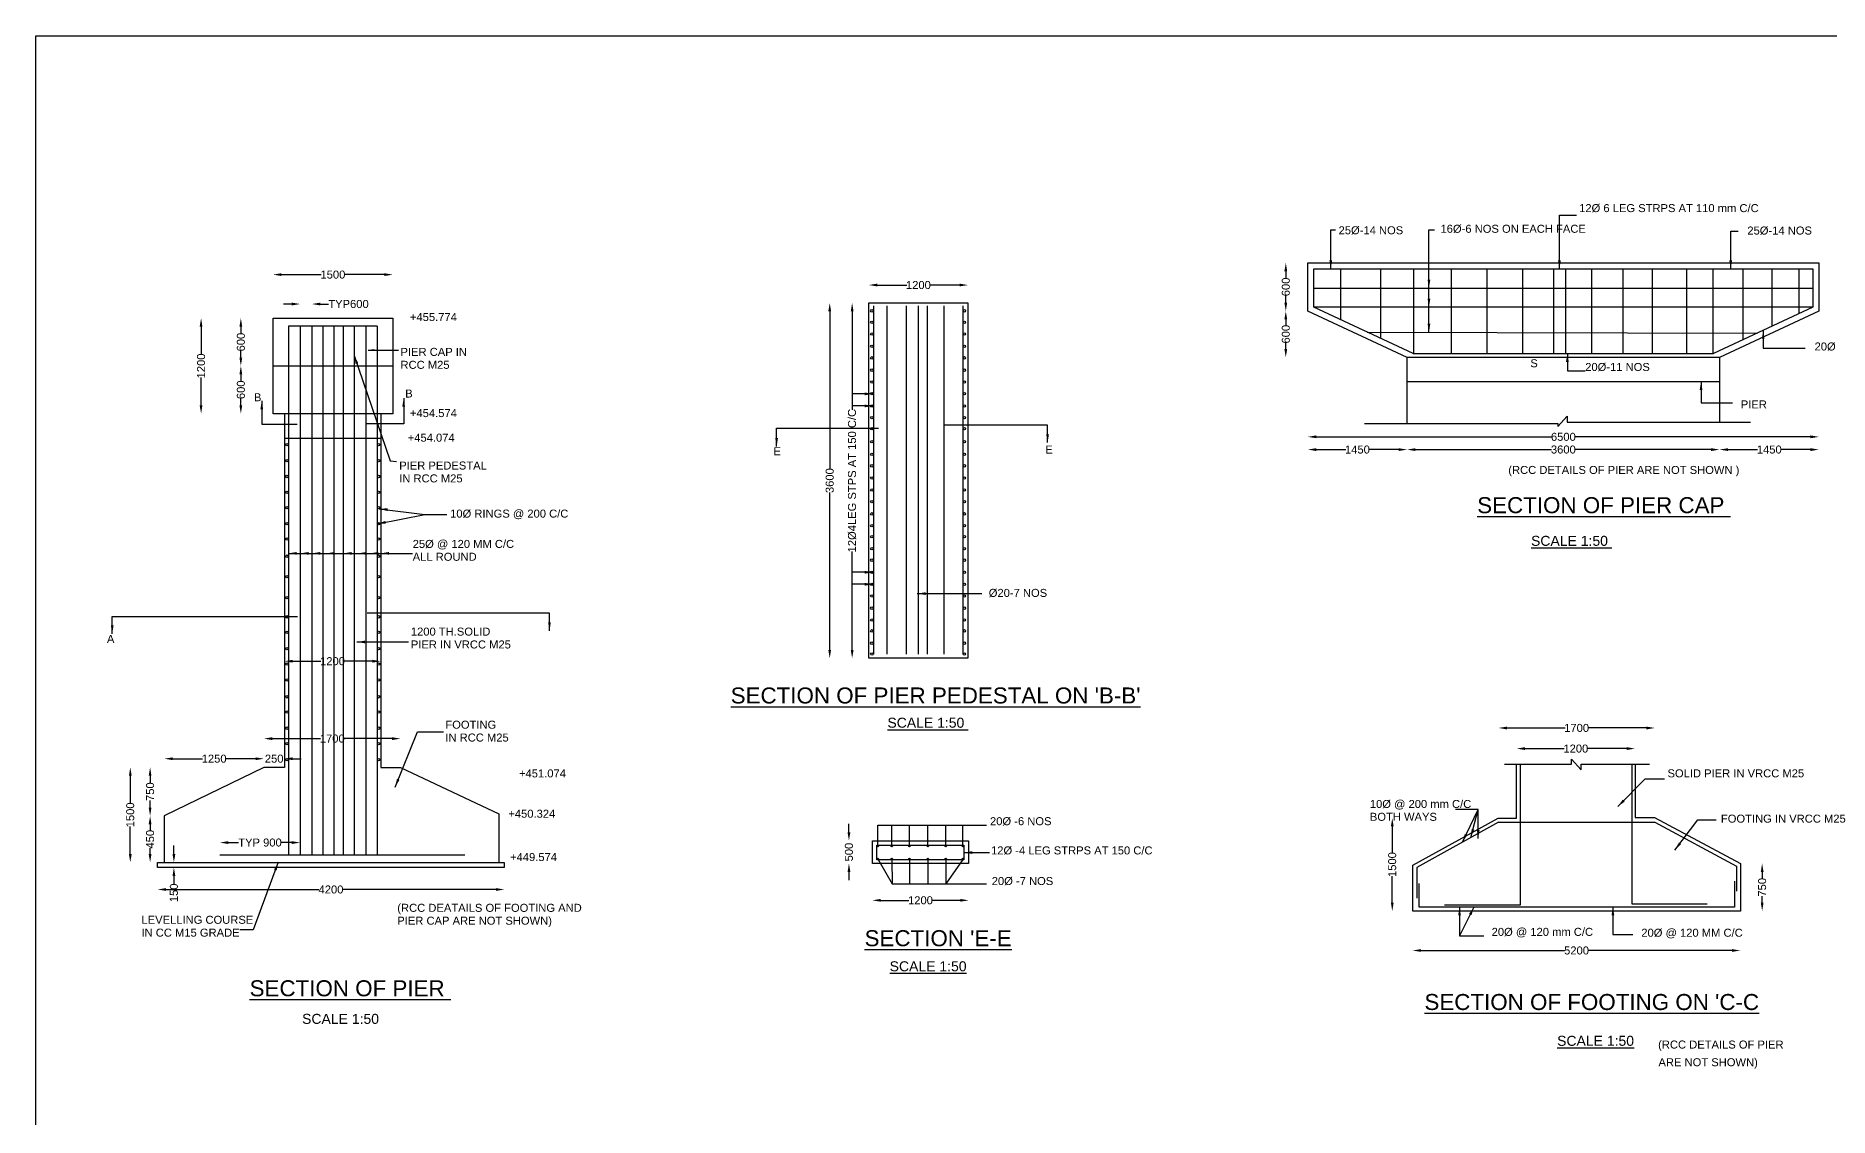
# Model space of a CAD drawing. Header units: millimetres. Extents: x -29137 to 12827, y 59507 to 86532.
# Drawn here: x -29137 to -6729, y 73020 to 86532 of the extents above; entities that cross this region are included whole.
import ezdxf

# ---------------------------------------------------------------- set-up
doc = ezdxf.new("R2010")
doc.units = ezdxf.units.MM
doc.header["$MEASUREMENT"] = 0
doc.layers.add('DRAWING', color=2, linetype='Continuous')
doc.layers.add('TEXT', color=7, linetype='Continuous')
doc.styles.get("Standard").update_dxf_attribs({"font": 'arial.ttf', "height": 100})
doc.dimstyles.get("Standard").update_dxf_attribs({"dimtxt": 100, "dimasz": 105, "dimexe": 0.18, "dimexo": 0.0625, "dimgap": 0.09, "dimtad": 0, "dimdec": 0, "dimzin": 0, "dimdsep": 46, "dimtxsty": 'Standard', "dimcen": 0.09, "dimse1": 1, "dimse2": 1, "dimadec": 0, "dimazin": 0, "dimtfac": 1, "dimtdec": 0, "dimtofl": 0, "dimtmove": 0, "dimatfit": 3, "dimfxl": 1, "dimtolj": 1, "dimtzin": 0, "dimarcsym": 0})

# ---------------------------------------------------------------- blocks, each defined once
blk = doc.blocks.new('*D54')
at = {"layer": 'Defpoints', "color": 0, "transparency": 16777216}
for p in [(-24677, 83548), (-26173, 83003), (-24677, 83003)]:
    blk.add_point(p, dxfattribs=at)
at = {"layer": 'TEXT', "color": 0, "lineweight": -2, "transparency": 16777216}
for p, q in [((-26068, 83548), (-25570, 83548)), ((-24782, 83548), (-25280, 83548))]:
    blk.add_line(p, q, dxfattribs=at)
at = {"layer": 'TEXT', "color": 0, "transparency": 16777216}
for points in [[(-26068, 83566), (-26068, 83531), (-26173, 83548)], [(-24782, 83566), (-24782, 83531), (-24677, 83548)]]:
    blk.add_solid(points, dxfattribs=at)
at = {"layer": 'TEXT', "color": 0, "transparency": 16777216, "insert": (-25425, 83548), "char_height": 100, "attachment_point": 5}
blk.add_mtext('\\A1;1500', dxfattribs=at)
blk = doc.blocks.new('*D55')
at = {"layer": 'Defpoints', "color": 0, "transparency": 16777216}
for p in [(-26173, 83003), (-26575, 82407), (-26173, 82407)]:
    blk.add_point(p, dxfattribs=at)
at = {"layer": 'TEXT', "color": 0, "lineweight": -2, "transparency": 16777216}
for p, q in [((-26575, 82898), (-26575, 82815)), ((-26575, 82512), (-26575, 82594))]:
    blk.add_line(p, q, dxfattribs=at)
at = {"layer": 'TEXT', "color": 0, "transparency": 16777216}
for points in [[(-26593, 82898), (-26558, 82898), (-26575, 83003)], [(-26593, 82512), (-26558, 82512), (-26575, 82407)]]:
    blk.add_solid(points, dxfattribs=at)
at = {"layer": 'TEXT', "color": 0, "transparency": 16777216, "insert": (-26575, 82705), "char_height": 100, "attachment_point": 5, "rotation": 90}
blk.add_mtext('\\A1;600', dxfattribs=at)
blk = doc.blocks.new('*D56')
at = {"layer": 'Defpoints', "color": 0, "transparency": 16777216}
for p in [(-26173, 82407), (-26575, 81811), (-26173, 81811)]:
    blk.add_point(p, dxfattribs=at)
at = {"layer": 'TEXT', "color": 0, "lineweight": -2, "transparency": 16777216}
for p, q in [((-26575, 82302), (-26575, 82219)), ((-26575, 81916), (-26575, 81998))]:
    blk.add_line(p, q, dxfattribs=at)
at = {"layer": 'TEXT', "color": 0, "transparency": 16777216}
for points in [[(-26593, 82302), (-26558, 82302), (-26575, 82407)], [(-26593, 81916), (-26558, 81916), (-26575, 81811)]]:
    blk.add_solid(points, dxfattribs=at)
at = {"layer": 'TEXT', "color": 0, "transparency": 16777216, "insert": (-26575, 82109), "char_height": 100, "attachment_point": 5, "rotation": 90}
blk.add_mtext('\\A1;600', dxfattribs=at)
blk = doc.blocks.new('*D57')
at = {"layer": 'Defpoints', "color": 0, "transparency": 16777216}
for p in [(-26173, 83003), (-27072, 81811), (-26173, 81811)]:
    blk.add_point(p, dxfattribs=at)
at = {"layer": 'TEXT', "color": 0, "lineweight": -2, "transparency": 16777216}
for p, q in [((-27072, 82898), (-27072, 82551)), ((-27072, 81916), (-27072, 82262))]:
    blk.add_line(p, q, dxfattribs=at)
at = {"layer": 'TEXT', "color": 0, "transparency": 16777216}
for points in [[(-27090, 82898), (-27055, 82898), (-27072, 83003)], [(-27090, 81916), (-27055, 81916), (-27072, 81811)]]:
    blk.add_solid(points, dxfattribs=at)
at = {"layer": 'TEXT', "color": 0, "transparency": 16777216, "insert": (-27072, 82407), "char_height": 100, "attachment_point": 5, "rotation": 90}
blk.add_mtext('\\A1;1200', dxfattribs=at)
blk = doc.blocks.new('*D58')
at = {"layer": 'Defpoints', "color": 0, "transparency": 16777216}
for p in [(-25688, 83181), (-25834, 82904), (-25688, 82904)]:
    blk.add_point(p, dxfattribs=at)
at = {"layer": 'TEXT', "color": 0, "lineweight": -2, "transparency": 16777216}
for p, q in [((-25939, 83181), (-26044, 83181)), ((-25583, 83181), (-25478, 83181))]:
    blk.add_line(p, q, dxfattribs=at)
at = {"layer": 'TEXT', "color": 0, "transparency": 16777216}
for points in [[(-25939, 83198), (-25939, 83163), (-25834, 83181)], [(-25583, 83198), (-25583, 83163), (-25688, 83181)]]:
    blk.add_solid(points, dxfattribs=at)
at = {"layer": 'TEXT', "color": 0, "transparency": 16777216, "insert": (-25230, 83181), "char_height": 100, "attachment_point": 5}
blk.add_mtext('\\A1;TYP600', dxfattribs=at)
blk = doc.blocks.new('*D59')
at = {"layer": 'Defpoints', "color": 0, "transparency": 16777216}
for p in [(-26287, 77499), (-26287, 77390), (-27532, 76784)]:
    blk.add_point(p, dxfattribs=at)
at = {"layer": 'TEXT', "color": 0, "lineweight": -2, "transparency": 16777216}
for p, q in [((-27427, 77499), (-27054, 77499)), ((-26392, 77499), (-26765, 77499))]:
    blk.add_line(p, q, dxfattribs=at)
at = {"layer": 'TEXT', "color": 0, "transparency": 16777216}
for points in [[(-27427, 77516), (-27427, 77481), (-27532, 77499)], [(-26392, 77516), (-26392, 77481), (-26287, 77499)]]:
    blk.add_solid(points, dxfattribs=at)
at = {"layer": 'TEXT', "color": 0, "transparency": 16777216, "insert": (-26909, 77499), "char_height": 100, "attachment_point": 5}
blk.add_mtext('\\A1;1250', dxfattribs=at)
blk = doc.blocks.new('*D60')
at = {"layer": 'Defpoints', "color": 0, "transparency": 16777216}
for p in [(-26287, 77390), (-26031, 77499), (-26031, 77390)]:
    blk.add_point(p, dxfattribs=at)
at = {"layer": 'TEXT', "color": 0, "lineweight": -2, "transparency": 16777216}
for p, q in [((-26392, 77499), (-26497, 77499)), ((-25926, 77499), (-25821, 77499))]:
    blk.add_line(p, q, dxfattribs=at)
at = {"layer": 'TEXT', "color": 0, "transparency": 16777216}
for points in [[(-26392, 77516), (-26392, 77481), (-26287, 77499)], [(-25926, 77516), (-25926, 77481), (-26031, 77499)]]:
    blk.add_solid(points, dxfattribs=at)
at = {"layer": 'TEXT', "color": 0, "transparency": 16777216, "insert": (-26159, 77499), "char_height": 100, "attachment_point": 5}
blk.add_mtext('\\A1;250', dxfattribs=at)
blk = doc.blocks.new('*D61')
at = {"layer": 'Defpoints', "color": 0, "transparency": 16777216}
for p in [(-24580, 77750), (-26287, 77390), (-24580, 77390)]:
    blk.add_point(p, dxfattribs=at)
at = {"layer": 'TEXT', "color": 0, "lineweight": -2, "transparency": 16777216}
for p, q in [((-26182, 77750), (-25578, 77750)), ((-24685, 77750), (-25289, 77750))]:
    blk.add_line(p, q, dxfattribs=at)
at = {"layer": 'TEXT', "color": 0, "transparency": 16777216}
for points in [[(-26182, 77767), (-26182, 77732), (-26287, 77750)], [(-24685, 77767), (-24685, 77732), (-24580, 77750)]]:
    blk.add_solid(points, dxfattribs=at)
at = {"layer": 'TEXT', "color": 0, "transparency": 16777216, "insert": (-25433, 77750), "char_height": 100, "attachment_point": 5}
blk.add_mtext('\\A1;1700', dxfattribs=at)
blk = doc.blocks.new('*D62')
at = {"layer": 'Defpoints', "color": 0, "transparency": 16777216}
for p in [(-27615, 76139), (-23283, 76139), (-27615, 75864)]:
    blk.add_point(p, dxfattribs=at)
at = {"layer": 'TEXT', "color": 0, "lineweight": -2, "transparency": 16777216}
for p, q in [((-27510, 75864), (-25600, 75864)), ((-23388, 75864), (-25298, 75864))]:
    blk.add_line(p, q, dxfattribs=at)
at = {"layer": 'TEXT', "color": 0, "transparency": 16777216}
for points in [[(-27510, 75882), (-27510, 75847), (-27615, 75864)], [(-23388, 75882), (-23388, 75847), (-23283, 75864)]]:
    blk.add_solid(points, dxfattribs=at)
at = {"layer": 'TEXT', "color": 0, "transparency": 16777216, "insert": (-25449, 75864), "char_height": 100, "attachment_point": 5}
blk.add_mtext('\\A1;4200', dxfattribs=at)
blk = doc.blocks.new('*D63')
at = {"layer": 'Defpoints', "color": 0, "transparency": 16777216}
for p in [(-27412, 76203), (-27412, 76139), (-27412, 76139)]:
    blk.add_point(p, dxfattribs=at)
at = {"layer": 'TEXT', "color": 0, "lineweight": -2, "transparency": 16777216}
for p, q in [((-27412, 76308), (-27412, 76413)), ((-27412, 76034), (-27412, 75929))]:
    blk.add_line(p, q, dxfattribs=at)
at = {"layer": 'TEXT', "color": 0, "transparency": 16777216}
for points in [[(-27429, 76308), (-27394, 76308), (-27412, 76203)], [(-27429, 76034), (-27394, 76034), (-27412, 76139)]]:
    blk.add_solid(points, dxfattribs=at)
at = {"layer": 'TEXT', "color": 0, "transparency": 16777216, "insert": (-27412, 75823), "char_height": 100, "attachment_point": 5, "rotation": 90}
blk.add_mtext('\\A1;150', dxfattribs=at)
blk = doc.blocks.new('*D64')
at = {"layer": 'Defpoints', "color": 0, "transparency": 16777216}
for p in [(-27709, 76784), (-27532, 76784), (-27532, 76203)]:
    blk.add_point(p, dxfattribs=at)
at = {"layer": 'TEXT', "color": 0, "lineweight": -2, "transparency": 16777216}
for p, q in [((-27709, 76679), (-27709, 76606)), ((-27709, 76308), (-27709, 76381))]:
    blk.add_line(p, q, dxfattribs=at)
at = {"layer": 'TEXT', "color": 0, "transparency": 16777216}
for points in [[(-27727, 76679), (-27692, 76679), (-27709, 76784)], [(-27727, 76308), (-27692, 76308), (-27709, 76203)]]:
    blk.add_solid(points, dxfattribs=at)
at = {"layer": 'TEXT', "color": 0, "transparency": 16777216, "insert": (-27709, 76493), "char_height": 100, "attachment_point": 5, "rotation": 90}
blk.add_mtext('\\A1;450', dxfattribs=at)
blk = doc.blocks.new('*D65')
at = {"layer": 'Defpoints', "color": 0, "transparency": 16777216}
for p in [(-27709, 77390), (-26287, 77390), (-27532, 76784)]:
    blk.add_point(p, dxfattribs=at)
at = {"layer": 'TEXT', "color": 0, "lineweight": -2, "transparency": 16777216}
for p, q in [((-27709, 77285), (-27709, 77197)), ((-27709, 76889), (-27709, 76977))]:
    blk.add_line(p, q, dxfattribs=at)
at = {"layer": 'TEXT', "color": 0, "transparency": 16777216}
for points in [[(-27727, 77285), (-27692, 77285), (-27709, 77390)], [(-27727, 76889), (-27692, 76889), (-27709, 76784)]]:
    blk.add_solid(points, dxfattribs=at)
at = {"layer": 'TEXT', "color": 0, "transparency": 16777216, "insert": (-27709, 77087), "char_height": 100, "attachment_point": 5, "rotation": 90}
blk.add_mtext('\\A1;750', dxfattribs=at)
blk = doc.blocks.new('*D66')
at = {"layer": 'Defpoints', "color": 0, "transparency": 16777216}
for p in [(-26031, 77390), (-27957, 76203), (-26031, 76203)]:
    blk.add_point(p, dxfattribs=at)
at = {"layer": 'TEXT', "color": 0, "lineweight": -2, "transparency": 16777216}
for p, q in [((-27957, 77285), (-27957, 76941)), ((-27957, 76308), (-27957, 76652))]:
    blk.add_line(p, q, dxfattribs=at)
at = {"layer": 'TEXT', "color": 0, "transparency": 16777216}
for points in [[(-27974, 77285), (-27939, 77285), (-27957, 77390)], [(-27974, 76308), (-27939, 76308), (-27957, 76203)]]:
    blk.add_solid(points, dxfattribs=at)
at = {"layer": 'TEXT', "color": 0, "transparency": 16777216, "insert": (-27957, 76797), "char_height": 100, "attachment_point": 5, "rotation": 90}
blk.add_mtext('\\A1;1500', dxfattribs=at)
blk = doc.blocks.new('*D67')
at = {"layer": 'Defpoints', "color": 0, "transparency": 16777216}
for p in [(-26031, 78717), (-24828, 78717), (-24828, 78717)]:
    blk.add_point(p, dxfattribs=at)
at = {"layer": 'TEXT', "color": 0, "lineweight": -2, "transparency": 16777216}
for p, q in [((-25926, 78717), (-25574, 78717)), ((-24933, 78717), (-25285, 78717))]:
    blk.add_line(p, q, dxfattribs=at)
at = {"layer": 'TEXT', "color": 0, "transparency": 16777216}
for points in [[(-25926, 78735), (-25926, 78700), (-26031, 78717)], [(-24933, 78735), (-24933, 78700), (-24828, 78717)]]:
    blk.add_solid(points, dxfattribs=at)
at = {"layer": 'TEXT', "color": 0, "transparency": 16777216, "insert": (-25430, 78717), "char_height": 100, "attachment_point": 5}
blk.add_mtext('\\A1;1200', dxfattribs=at)
blk = doc.blocks.new('*D68')
at = {"layer": 'Defpoints', "color": 0, "transparency": 16777216}
for p in [(-25834, 76451), (-26838, 76297), (-25834, 76297)]:
    blk.add_point(p, dxfattribs=at)
at = {"layer": 'TEXT', "color": 0, "lineweight": -2, "transparency": 16777216}
for p, q in [((-26733, 76451), (-26603, 76451)), ((-25939, 76451), (-26069, 76451))]:
    blk.add_line(p, q, dxfattribs=at)
at = {"layer": 'TEXT', "color": 0, "transparency": 16777216}
for points in [[(-26733, 76468), (-26733, 76433), (-26838, 76451)], [(-25939, 76468), (-25939, 76433), (-25834, 76451)]]:
    blk.add_solid(points, dxfattribs=at)
at = {"layer": 'TEXT', "color": 0, "transparency": 16777216, "insert": (-26336, 76451), "char_height": 100, "attachment_point": 5}
blk.add_mtext('\\A1;TYP 900', dxfattribs=at)
blk = doc.blocks.new('*D69')
at = {"layer": 'Defpoints', "color": 0, "transparency": 16777216}
for p in [(-17490, 83418), (-18729, 83194), (-17490, 83194)]:
    blk.add_point(p, dxfattribs=at)
at = {"layer": 'TEXT', "color": 0, "lineweight": -2, "transparency": 16777216}
for p, q in [((-18624, 83418), (-18254, 83418)), ((-17595, 83418), (-17965, 83418))]:
    blk.add_line(p, q, dxfattribs=at)
at = {"layer": 'TEXT', "color": 0, "transparency": 16777216}
for points in [[(-18624, 83436), (-18624, 83401), (-18729, 83418)], [(-17595, 83436), (-17595, 83401), (-17490, 83418)]]:
    blk.add_solid(points, dxfattribs=at)
at = {"layer": 'TEXT', "color": 0, "transparency": 16777216, "insert": (-18109, 83418), "char_height": 100, "attachment_point": 5}
blk.add_mtext('\\A1;1200', dxfattribs=at)
blk = doc.blocks.new('*D70')
at = {"layer": 'Defpoints', "color": 0, "transparency": 16777216}
for p in [(-19217, 83194), (-18729, 83194), (-18729, 78754)]:
    blk.add_point(p, dxfattribs=at)
at = {"layer": 'TEXT', "color": 0, "lineweight": -2, "transparency": 16777216}
for p, q in [((-19217, 83089), (-19217, 81123)), ((-19217, 78859), (-19217, 80825))]:
    blk.add_line(p, q, dxfattribs=at)
at = {"layer": 'TEXT', "color": 0, "transparency": 16777216}
for points in [[(-19235, 83089), (-19200, 83089), (-19217, 83194)], [(-19235, 78859), (-19200, 78859), (-19217, 78754)]]:
    blk.add_solid(points, dxfattribs=at)
at = {"layer": 'TEXT', "color": 0, "transparency": 16777216, "insert": (-19217, 80974), "char_height": 100, "attachment_point": 5, "rotation": 90}
blk.add_mtext('\\A1;3600', dxfattribs=at)
blk = doc.blocks.new('*D71')
at = {"layer": 'Defpoints', "color": 0, "transparency": 16777216}
for p in [(-13243, 83696), (-13518, 83093), (-13243, 83093)]:
    blk.add_point(p, dxfattribs=at)
at = {"layer": 'TEXT', "color": 0, "lineweight": -2, "transparency": 16777216}
for p, q in [((-13518, 83591), (-13518, 83505)), ((-13518, 83198), (-13518, 83284))]:
    blk.add_line(p, q, dxfattribs=at)
at = {"layer": 'TEXT', "color": 0, "transparency": 16777216}
for points in [[(-13536, 83591), (-13501, 83591), (-13518, 83696)], [(-13536, 83198), (-13501, 83198), (-13518, 83093)]]:
    blk.add_solid(points, dxfattribs=at)
at = {"layer": 'TEXT', "color": 0, "transparency": 16777216, "insert": (-13518, 83395), "char_height": 100, "attachment_point": 5, "rotation": 90}
blk.add_mtext('\\A1;600', dxfattribs=at)
blk = doc.blocks.new('*D72')
at = {"layer": 'Defpoints', "color": 0, "transparency": 16777216}
for p in [(-13243, 83093), (-13518, 82515), (-12003, 82515)]:
    blk.add_point(p, dxfattribs=at)
at = {"layer": 'TEXT', "color": 0, "lineweight": -2, "transparency": 16777216}
for p, q in [((-13518, 82988), (-13518, 82915)), ((-13518, 82620), (-13518, 82693))]:
    blk.add_line(p, q, dxfattribs=at)
at = {"layer": 'TEXT', "color": 0, "transparency": 16777216}
for points in [[(-13536, 82988), (-13501, 82988), (-13518, 83093)], [(-13536, 82620), (-13501, 82620), (-13518, 82515)]]:
    blk.add_solid(points, dxfattribs=at)
at = {"layer": 'TEXT', "color": 0, "transparency": 16777216, "insert": (-13518, 82804), "char_height": 100, "attachment_point": 5, "rotation": 90}
blk.add_mtext('\\A1;600', dxfattribs=at)
blk = doc.blocks.new('*D73')
at = {"layer": 'Defpoints', "color": 0, "transparency": 16777216}
for p in [(-13243, 83093), (-6857, 83093), (-6857, 81521)]:
    blk.add_point(p, dxfattribs=at)
at = {"layer": 'TEXT', "color": 0, "lineweight": -2, "transparency": 16777216}
for p, q in [((-13138, 81521), (-10200, 81521)), ((-6962, 81521), (-9901, 81521))]:
    blk.add_line(p, q, dxfattribs=at)
at = {"layer": 'TEXT', "color": 0, "transparency": 16777216}
for points in [[(-13138, 81539), (-13138, 81504), (-13243, 81521)], [(-6962, 81539), (-6962, 81504), (-6857, 81521)]]:
    blk.add_solid(points, dxfattribs=at)
at = {"layer": 'TEXT', "color": 0, "transparency": 16777216, "insert": (-10050, 81521), "char_height": 100, "attachment_point": 5}
blk.add_mtext('\\A1;6500', dxfattribs=at)
blk = doc.blocks.new('*D74')
at = {"layer": 'Defpoints', "color": 0, "transparency": 16777216}
for p in [(-13243, 83093), (-12003, 82515), (-12003, 81362)]:
    blk.add_point(p, dxfattribs=at)
at = {"layer": 'TEXT', "color": 0, "lineweight": -2, "transparency": 16777216}
for p, q in [((-13138, 81362), (-12768, 81362)), ((-12108, 81362), (-12479, 81362))]:
    blk.add_line(p, q, dxfattribs=at)
at = {"layer": 'TEXT', "color": 0, "transparency": 16777216}
for points in [[(-13138, 81379), (-13138, 81344), (-13243, 81362)], [(-12108, 81379), (-12108, 81344), (-12003, 81362)]]:
    blk.add_solid(points, dxfattribs=at)
at = {"layer": 'TEXT', "color": 0, "transparency": 16777216, "insert": (-12623, 81362), "char_height": 100, "attachment_point": 5}
blk.add_mtext('\\A1;1450', dxfattribs=at)
blk = doc.blocks.new('*D75')
at = {"layer": 'Defpoints', "color": 0, "transparency": 16777216}
for p in [(-12003, 82515), (-8098, 82515), (-8098, 81362)]:
    blk.add_point(p, dxfattribs=at)
at = {"layer": 'TEXT', "color": 0, "lineweight": -2, "transparency": 16777216}
for p, q in [((-11898, 81362), (-10199, 81362)), ((-8203, 81362), (-9901, 81362))]:
    blk.add_line(p, q, dxfattribs=at)
at = {"layer": 'TEXT', "color": 0, "transparency": 16777216}
for points in [[(-11898, 81379), (-11898, 81344), (-12003, 81362)], [(-8203, 81379), (-8203, 81344), (-8098, 81362)]]:
    blk.add_solid(points, dxfattribs=at)
at = {"layer": 'TEXT', "color": 0, "transparency": 16777216, "insert": (-10050, 81362), "char_height": 100, "attachment_point": 5}
blk.add_mtext('\\A1;3600', dxfattribs=at)
blk = doc.blocks.new('*D76')
at = {"layer": 'Defpoints', "color": 0, "transparency": 16777216}
for p in [(-6857, 83093), (-8098, 82515), (-6857, 81362)]:
    blk.add_point(p, dxfattribs=at)
at = {"layer": 'TEXT', "color": 0, "lineweight": -2, "transparency": 16777216}
for p, q in [((-7993, 81362), (-7622, 81362)), ((-6962, 81362), (-7333, 81362))]:
    blk.add_line(p, q, dxfattribs=at)
at = {"layer": 'TEXT', "color": 0, "transparency": 16777216}
for points in [[(-7993, 81379), (-7993, 81344), (-8098, 81362)], [(-6962, 81379), (-6962, 81344), (-6857, 81362)]]:
    blk.add_solid(points, dxfattribs=at)
at = {"layer": 'TEXT', "color": 0, "transparency": 16777216, "insert": (-7477, 81362), "char_height": 100, "attachment_point": 5}
blk.add_mtext('\\A1;1450', dxfattribs=at)
blk = doc.blocks.new('*D84')
at = {"layer": 'Defpoints', "color": 0, "transparency": 16777216}
for p in [(-9153, 77625), (-10634, 77430), (-9153, 77432)]:
    blk.add_point(p, dxfattribs=at)
at = {"layer": 'TEXT', "color": 0, "lineweight": -2, "transparency": 16777216}
for p, q in [((-10529, 77625), (-10038, 77625)), ((-9258, 77625), (-9749, 77625))]:
    blk.add_line(p, q, dxfattribs=at)
at = {"layer": 'TEXT', "color": 0, "transparency": 16777216}
for points in [[(-10529, 77643), (-10529, 77608), (-10634, 77625)], [(-9258, 77643), (-9258, 77608), (-9153, 77625)]]:
    blk.add_solid(points, dxfattribs=at)
at = {"layer": 'TEXT', "color": 0, "transparency": 16777216, "insert": (-9894, 77625), "char_height": 100, "attachment_point": 5}
blk.add_mtext('\\A1;1200', dxfattribs=at)
blk = doc.blocks.new('*D85')
at = {"layer": 'Defpoints', "color": 0, "transparency": 16777216}
for p in [(-8907, 77883), (-10860, 76707), (-8907, 76707)]:
    blk.add_point(p, dxfattribs=at)
at = {"layer": 'TEXT', "color": 0, "lineweight": -2, "transparency": 16777216}
for p, q in [((-10755, 77883), (-10028, 77883)), ((-9012, 77883), (-9739, 77883))]:
    blk.add_line(p, q, dxfattribs=at)
at = {"layer": 'TEXT', "color": 0, "transparency": 16777216}
for points in [[(-10755, 77900), (-10755, 77865), (-10860, 77883)], [(-9012, 77900), (-9012, 77865), (-8907, 77883)]]:
    blk.add_solid(points, dxfattribs=at)
at = {"layer": 'TEXT', "color": 0, "transparency": 16777216, "insert": (-9884, 77883), "char_height": 100, "attachment_point": 5}
blk.add_mtext('\\A1;1700', dxfattribs=at)
blk = doc.blocks.new('*D86')
at = {"layer": 'Defpoints', "color": 0, "transparency": 16777216}
for p in [(-10634, 76757), (-12188, 75595), (-10634, 75595)]:
    blk.add_point(p, dxfattribs=at)
at = {"layer": 'TEXT', "color": 0, "lineweight": -2, "transparency": 16777216}
for p, q in [((-12188, 76652), (-12188, 76321)), ((-12188, 75700), (-12188, 76031))]:
    blk.add_line(p, q, dxfattribs=at)
at = {"layer": 'TEXT', "color": 0, "transparency": 16777216}
for points in [[(-12205, 76652), (-12170, 76652), (-12188, 76757)], [(-12205, 75700), (-12170, 75700), (-12188, 75595)]]:
    blk.add_solid(points, dxfattribs=at)
at = {"layer": 'TEXT', "color": 0, "transparency": 16777216, "insert": (-12188, 76176), "char_height": 100, "attachment_point": 5, "rotation": 90}
blk.add_mtext('\\A1;1500', dxfattribs=at)
blk = doc.blocks.new('*D87')
at = {"layer": 'Defpoints', "color": 0, "transparency": 16777216}
for p in [(-7838, 76189), (-7838, 75595), (-7566, 75595)]:
    blk.add_point(p, dxfattribs=at)
at = {"layer": 'TEXT', "color": 0, "lineweight": -2, "transparency": 16777216}
for p, q in [((-7566, 76084), (-7566, 76002)), ((-7566, 75700), (-7566, 75782))]:
    blk.add_line(p, q, dxfattribs=at)
at = {"layer": 'TEXT', "color": 0, "transparency": 16777216}
for points in [[(-7583, 76084), (-7548, 76084), (-7566, 76189)], [(-7583, 75700), (-7548, 75700), (-7566, 75595)]]:
    blk.add_solid(points, dxfattribs=at)
at = {"layer": 'TEXT', "color": 0, "transparency": 16777216, "insert": (-7566, 75892), "char_height": 100, "attachment_point": 5, "rotation": 90}
blk.add_mtext('\\A1;750', dxfattribs=at)
blk = doc.blocks.new('*D88')
at = {"layer": 'Defpoints', "color": 0, "transparency": 16777216}
for p in [(-11932, 75595), (-7838, 75595), (-7838, 75102)]:
    blk.add_point(p, dxfattribs=at)
at = {"layer": 'TEXT', "color": 0, "lineweight": -2, "transparency": 16777216}
for p, q in [((-11827, 75102), (-10034, 75102)), ((-7943, 75102), (-9736, 75102))]:
    blk.add_line(p, q, dxfattribs=at)
at = {"layer": 'TEXT', "color": 0, "transparency": 16777216}
for points in [[(-11827, 75120), (-11827, 75085), (-11932, 75102)], [(-7943, 75120), (-7943, 75085), (-7838, 75102)]]:
    blk.add_solid(points, dxfattribs=at)
at = {"layer": 'TEXT', "color": 0, "transparency": 16777216, "insert": (-9885, 75102), "char_height": 100, "attachment_point": 5}
blk.add_mtext('\\A1;5200', dxfattribs=at)
blk = doc.blocks.new('*D89')
at = {"layer": 'Defpoints', "color": 0, "transparency": 16777216}
for p in [(-18684, 76474), (-18977, 76190), (-18666, 76190)]:
    blk.add_point(p, dxfattribs=at)
at = {"layer": 'TEXT', "color": 0, "lineweight": -2, "transparency": 16777216}
for p, q in [((-18977, 76579), (-18977, 76684)), ((-18977, 76085), (-18977, 75980))]:
    blk.add_line(p, q, dxfattribs=at)
at = {"layer": 'TEXT', "color": 0, "transparency": 16777216}
for points in [[(-18994, 76579), (-18959, 76579), (-18977, 76474)], [(-18994, 76085), (-18959, 76085), (-18977, 76190)]]:
    blk.add_solid(points, dxfattribs=at)
at = {"layer": 'TEXT', "color": 0, "transparency": 16777216, "insert": (-18977, 76332), "char_height": 100, "attachment_point": 5, "rotation": 90}
blk.add_mtext('\\A1;500', dxfattribs=at)
blk = doc.blocks.new('*D90')
at = {"layer": 'Defpoints', "color": 0, "transparency": 16777216}
for p in [(-18684, 76190), (-17482, 76190), (-17482, 75729)]:
    blk.add_point(p, dxfattribs=at)
at = {"layer": 'TEXT', "color": 0, "lineweight": -2, "transparency": 16777216}
for p, q in [((-18579, 75729), (-18228, 75729)), ((-17587, 75729), (-17938, 75729))]:
    blk.add_line(p, q, dxfattribs=at)
at = {"layer": 'TEXT', "color": 0, "transparency": 16777216}
for points in [[(-18579, 75747), (-18579, 75712), (-18684, 75729)], [(-17587, 75747), (-17587, 75712), (-17482, 75729)]]:
    blk.add_solid(points, dxfattribs=at)
at = {"layer": 'TEXT', "color": 0, "transparency": 16777216, "insert": (-18083, 75729), "char_height": 100, "attachment_point": 5}
blk.add_mtext('\\A1;1200', dxfattribs=at)
blk = doc.blocks.new('*D119')
at = {"layer": 'Defpoints', "color": 0, "transparency": 16777216}
for p in [(-18729, 83194), (-18937, 78754), (-18729, 78754)]:
    blk.add_point(p, dxfattribs=at)
at = {"layer": 'TEXT', "color": 0, "lineweight": -2, "transparency": 16777216}
for p, q in [((-18937, 83089), (-18937, 81860)), ((-18937, 78859), (-18937, 80087))]:
    blk.add_line(p, q, dxfattribs=at)
at = {"layer": 'TEXT', "color": 0, "transparency": 16777216}
for points in [[(-18954, 83089), (-18919, 83089), (-18937, 83194)], [(-18954, 78859), (-18919, 78859), (-18937, 78754)]]:
    blk.add_solid(points, dxfattribs=at)
at = {"layer": 'TEXT', "color": 0, "transparency": 16777216, "insert": (-18937, 80974), "char_height": 100, "attachment_point": 5, "rotation": 90}
blk.add_mtext('\\A1;12Ø4LEG STPS AT 150 C/C', dxfattribs=at)

msp = doc.modelspace()

# ---------------------------------------------------------------- linework, layer by layer
at = {"layer": 'DRAWING', "color": 0}
for points in [[(-29136.7, 86532.1), (12826.5, 86532.1), (12826.5, 59507.4), (-29136.7, 59507.4)], [(-18728.5, 83193.8), (-17489.7, 83193.8), (-17489.7, 78753.7), (-18728.5, 78753.7)], [(-26173.1, 83002.8), (-24676.8, 83002.8), (-24676.8, 81810.6), (-26173.1, 81810.6)], [(-18684.4, 76473.9), (-17481.6, 76473.9), (-17481.6, 76189.6), (-18684.4, 76189.6)], [(-18629.8, 76418.3), (-17540.9, 76418.3), (-17540.9, 76234.1), (-18629.8, 76234.1)], [(-27615.1, 76202.6), (-23283, 76202.6), (-23283, 76138.9), (-27615.1, 76138.9)]]:
    msp.add_lwpolyline(points, close=True, dxfattribs=at)
for points in [[(-12002.8, 81689.8), (-12002.8, 82514.7), (-13243.5, 83093.2), (-13243.5, 83696.1), (-9991.6, 83696.1), (-6856.9, 83696.1), (-6856.9, 83093.2), (-8097.6, 82514.7), (-8097.6, 81703.4)], [(-11927.3, 82562.8), (-13168, 83141.2), (-13168, 83620.7), (-9991.6, 83620.7), (-6932.3, 83620.7), (-6932.3, 83141.2), (-8173, 82562.8)], [(-12833.2, 83620.7), (-12833.2, 82985.1)], [(-12333.5, 83620.7), (-12333.5, 82752.1)], [(-11921.6, 83620.7), (-11921.6, 82562.8)], [(-11452.1, 83620.7), (-11452.1, 82562.8)], [(-11007.6, 83620.7), (-11007.6, 82562.8)], [(-10560.6, 83620.7), (-10560.6, 82562.8)], [(-10172.8, 83620.7), (-10172.8, 82562.8)], [(-10024.7, 83620.7), (-10024.7, 82562.8)], [(-9698.2, 83620.7), (-9698.2, 82562.8)], [(-9308.4, 83620.7), (-9308.4, 82562.8)], [(-8939.3, 83620.7), (-8939.3, 82562.8)], [(-8512.4, 83620.7), (-8512.4, 82562.8)], [(-8183.4, 83620.7), (-8183.4, 82562.8)], [(-7805.8, 83620.7), (-7805.8, 82734)], [(-7444.2, 83620.7), (-7444.2, 82902.6)], [(-7107.7, 83620.7), (-7107.7, 83059.5)], [(-13168, 83381), (-6932.3, 83381)], [(-18671.6, 83157.3), (-18671.6, 78804.5)], [(-18502.9, 83157.3), (-18502.9, 78804.5)], [(-18263.1, 83157.3), (-18263.1, 78804.5)], [(-18110.6, 83157.3), (-18110.6, 78804.5)], [(-17998.8, 83157.3), (-17998.8, 78804.5)], [(-17789.5, 83157.3), (-17789.5, 78804.5)], [(-17553.7, 83157.3), (-17553.7, 78804.5)], [(-6932.3, 83141.2), (-13168, 83141.2)], [(-25981.4, 82903.8), (-25981.4, 76297.4)], [(-24873.8, 82903.8), (-25981.4, 82903.8)], [(-25833.9, 82903.8), (-25833.9, 76297.4)], [(-25687.6, 82903.8), (-25687.6, 76297.4)], [(-25550.3, 82903.8), (-25550.3, 76297.4)], [(-25411.8, 82903.8), (-25411.8, 76297.4)], [(-25296.5, 82903.8), (-25296.5, 76297.4)], [(-25158.7, 82903.8), (-25158.7, 76297.4)], [(-25014.9, 82903.8), (-25014.9, 76297.4)], [(-24873.8, 82903.8), (-24873.8, 76297.4)], [(-12501.2, 82830.3), (-7625.2, 82818.2)], [(-8097.6, 82514.7), (-12002.8, 82514.7)], [(-11927.3, 82562.8), (-8173, 82562.8)], [(-26173.1, 82406.7), (-24676.8, 82406.7)], [(-12002.8, 82211.8), (-8097.6, 82211.8)], [(-26031.4, 81810.6), (-26031.4, 77390.4), (-26287, 77390.4), (-27531.9, 76784.3), (-27531.9, 76202.6)], [(-24827.6, 81810.6), (-24827.6, 77390.3), (-24579.6, 77390.3), (-23350.8, 76809.7), (-23350.8, 76202.6)], [(-12533.7, 81689.8), (-10120.6, 81689.8), (-10120.6, 81652), (-10004.1, 81778.4), (-10004.1, 81703.4), (-7712.6, 81703.4)], [(-26031.4, 81505.5), (-24827.6, 81505.5)], [(-9153.4, 77432), (-9153.4, 76764.3), (-8909.4, 76764.3), (-7837.7, 76189.4), (-7837.7, 75594.6), (-11931.9, 75594.6)], [(-11931.9, 75594.6), (-11931.9, 76166.8), (-10865.1, 76757.4), (-10633.9, 76757.4), (-10633.9, 77430.2)], [(-11533.2, 75671.3), (-10584.2, 75671.3), (-10584.2, 77430.2)], [(-10787.2, 77430.2), (-9948.7, 77430.2), (-9948.7, 77493.6), (-9826.3, 77358.7), (-9826.3, 77432), (-8974.3, 77432)], [(-9196.1, 77432), (-9196.1, 75686.4), (-8253.2, 75686.4)], [(-18615.9, 76416.3), (-18615.9, 76668.6), (-17259.7, 76668.6)], [(-18441.9, 76416.3), (-18441.9, 76668.6)], [(-18221.1, 76416.3), (-18221.1, 76668.6)], [(-17991, 76416.3), (-17991, 76668.6)], [(-17767.8, 76416.3), (-17767.8, 76668.6)], [(-17552.2, 76416.3), (-17552.2, 76668.6)], [(-10859.8, 76707.2), (-11882.3, 76140), (-11882.3, 75756.3)], [(-10859.8, 76707.2), (-8907.5, 76707.2), (-7886.6, 76154.4), (-7886.6, 75844.5)], [(-26838.1, 76297.4), (-23776.6, 76297.4)], [(-18612, 76238.2), (-18435.1, 75933.3), (-17259.6, 75933.3)], [(-18441.9, 76237.3), (-18435.1, 75933.3)], [(-18221.1, 76237.3), (-18221.1, 75933.3)], [(-17991, 76237.3), (-17991, 75933.3)], [(-17767.8, 76237.3), (-17767.8, 75933.3)], [(-17555.8, 76238.1), (-17764.1, 75933.3)], [(-7911, 75968.7), (-7911, 75644.9), (-11853.7, 75644.9), (-11853.7, 75938.5)]]:
    msp.add_lwpolyline(points, dxfattribs=at)
for centre, radius in [((-18690.2, 83095.8), 15.3), ((-18690.2, 82950.8), 15.3), ((-17533.8, 83095.8), 15.3), ((-17533.8, 82950.8), 15.3), ((-18690.2, 82807.2), 15.3), ((-17533.8, 82807.2), 15.3), ((-18690.2, 82651.5), 15.3), ((-18690.2, 82507.9), 15.3), ((-17533.8, 82651.5), 15.3), ((-17533.8, 82507.9), 15.3), ((-18690.2, 82354.4), 15.3), ((-17533.8, 82354.4), 15.3), ((-18690.2, 82206.5), 15.3), ((-18690.2, 82059.5), 15.3), ((-17533.8, 82206.5), 15.3), ((-17533.8, 82059.5), 15.3), ((-18690.2, 81907.4), 15.3), ((-17533.8, 81907.4), 15.3), ((-18690.2, 81760.3), 15.3), ((-18690.2, 81623.9), 15.3), ((-17533.8, 81760.3), 15.3), ((-17533.8, 81623.9), 15.3), ((-25999.7, 81423.3), 15.5), ((-24854.3, 81423.3), 15.5), ((-18690.2, 81461.5), 15.3), ((-17533.8, 81461.5), 15.3), ((-25999.7, 81222.6), 15.5), ((-24854.3, 81222.6), 15.5), ((-18690.2, 81302.7), 15.3), ((-18690.2, 81159.1), 15.3), ((-17533.8, 81302.7), 15.3), ((-17533.8, 81159.1), 15.3), ((-25999.7, 81025.6), 15.5), ((-24854.3, 81025.6), 15.5), ((-18690.2, 81005.5), 15.3), ((-17533.8, 81005.5), 15.3), ((-25999.7, 80827.5), 15.5), ((-24854.3, 80827.5), 15.5), ((-18690.2, 80857.7), 15.3), ((-18690.2, 80710.6), 15.3), ((-17533.8, 80857.7), 15.3), ((-17533.8, 80710.6), 15.3), ((-25999.7, 80635.9), 15.5), ((-25999.7, 80435.2), 15.5), ((-24854.3, 80635.9), 15.5), ((-24854.3, 80435.2), 15.5), ((-18690.2, 80558.5), 15.3), ((-17533.8, 80558.5), 15.3), ((-25999.7, 80244.5), 15.5), ((-24854.3, 80244.5), 15.5), ((-18690.2, 80411.5), 15.3), ((-18690.2, 80275), 15.3), ((-17533.8, 80411.5), 15.3), ((-17533.8, 80275), 15.3), ((-25999.7, 80029.2), 15.5), ((-24854.3, 80029.2), 15.5), ((-18690.2, 80123.9), 15.3), ((-17533.8, 80123.9), 15.3), ((-25999.7, 79772.8), 15.5), ((-24854.3, 79772.8), 15.5), ((-18690.2, 79980.3), 15.3), ((-18690.2, 79826.8), 15.3), ((-17533.8, 79980.3), 15.3), ((-17533.8, 79826.8), 15.3), ((-18690.2, 79679), 15.3), ((-17533.8, 79679), 15.3), ((-25999.7, 79511.9), 15.5), ((-24854.3, 79511.9), 15.5), ((-18690.2, 79531.9), 15.3), ((-18690.2, 79379.8), 15.3), ((-17533.8, 79531.9), 15.3), ((-17533.8, 79379.8), 15.3), ((-25999.7, 79271.9), 15.5), ((-24854.3, 79271.9), 15.5), ((-18690.2, 79232.8), 15.3), ((-18690.2, 79096.3), 15.3), ((-17533.8, 79232.8), 15.3), ((-17533.8, 79096.3), 15.3), ((-25999.7, 79078.5), 15.5), ((-25999.7, 78874.2), 15.5), ((-24854.3, 79078.5), 15.5), ((-24854.3, 78874.2), 15.5), ((-18690.2, 78943.2), 15.3), ((-17533.8, 78943.2), 15.3), ((-25999.7, 78681.8), 15.5), ((-24854.3, 78681.8), 15.5), ((-18690.2, 78806.7), 15.3), ((-17533.8, 78806.7), 15.3), ((-25999.7, 78482.9), 15.5), ((-24854.3, 78482.9), 15.5), ((-25999.7, 78273), 15.5), ((-24854.3, 78273), 15.5), ((-25999.7, 78082.4), 15.5), ((-24854.3, 78082.4), 15.5), ((-25999.7, 77881.1), 15.5), ((-24854.3, 77881.1), 15.5), ((-25999.7, 77687.7), 15.5), ((-24854.3, 77687.7), 15.5), ((-25999.7, 77487), 15.5), ((-24854.3, 77487), 15.5), ((-18615.9, 76407.8), 8.49), ((-18441.9, 76407.8), 8.49), ((-18221.1, 76407.8), 8.49), ((-17991, 76407.8), 8.49), ((-17767.8, 76407.8), 8.49), ((-17552.2, 76407.8), 8.49), ((-18615.9, 76245.8), 8.49), ((-18441.9, 76245.8), 8.49), ((-18221.1, 76245.8), 8.49), ((-17991, 76245.8), 8.49), ((-17767.8, 76245.8), 8.49), ((-17552.2, 76245.8), 8.49)]:
    msp.add_circle(centre, radius, dxfattribs=at)

# ---------------------------------------------------------------- texts
for s, p in [('PIER CAP IN ', (-24580.3, 82532.8)), ('+451.074', (-23099.7, 77265.3))]:
    msp.add_text(s, height=100, dxfattribs=at).set_placement(p)
at = {"layer": 'TEXT', "color": 0}
for s, height, p in [('12Ø 6 LEG STRPS AT 110 mm C/C', 100, (-9852.6, 84329.6)), ('25Ø-14 NOS', 100, (-12858.4, 84052.4)), ('16Ø-6 NOS ON EACH FACE', 100, (-11585.1, 84071.3)), ('25Ø-14 NOS', 100, (-7750.9, 84049.3)), ('+455.774', 100, (-24462.5, 82968.3)), ('20Ø -14 NOS', 100, (-6910.8, 82600.2)), ('RCC M25', 100, (-24580.7, 82371.2)), ('S', 100, (-10463, 82390.7)), ('20Ø-11 NOS', 100, (-9776.9, 82344.2)), ('B', 100, (-26411.1, 81965.8)), ('B', 100, (-24521.5, 82012.5)), ('+454.574', 100, (-24462.3, 81768.1)), ('PIER ', 100, (-7832.6, 81876.6)), ('+454.074', 100, (-24489.9, 81460.7)), ('E', 100, (-19919.6, 81291.4)), ('E', 100, (-16523.8, 81312.5)), ('PIER PEDESTAL', 100, (-24596.3, 81112.5)), ('(RCC DETAILS OF PIER ARE NOT SHOWN )', 100, (-10737.8, 81057.5)), ('IN RCC M25', 100, (-24596.3, 80951.8)), ('%%USECTION OF PIER CAP ', 200, (-11126.4, 80567.3)), ('10Ø RINGS @ 200 C/C', 100, (-23960, 80511.8)), ('25Ø @ 120 MM C/C ', 100, (-24428, 80133.1)), ('%%USCALE 1:50 ', 125, (-10453.6, 80159)), ('ALL ROUND', 100, (-24428, 79972.5)), ('Ø20-7 NOS ', 100, (-17229.7, 79521)), ('1200 TH.SOLID', 100, (-24451, 79037.3)), ('A', 100, (-28248.6, 78945.7)), ('PIER IN VRCC M25', 100, (-24451, 78876.6)), ("%%USECTION OF PIER PEDESTAL ON 'B-B'", 200, (-20454.5, 78189.1)), ('%%USCALE 1:50 ', 125, (-18496.2, 77886.2)), ('FOOTING ', 100, (-24019.9, 77873.9)), ('IN RCC M25', 100, (-24019.9, 77713.3)), ('SOLID PIER IN VRCC M25', 100, (-8748.7, 77266.2)), ('+450.324', 100, (-23233.1, 76761.4)), ('10Ø @ 200 mm C/C', 100, (-12467.9, 76883.4)), ('20Ø -6 NOS', 100, (-17214.3, 76668)), ('BOTH WAYS ', 100, (-12467.9, 76722.8)), ('FOOTING IN VRCC M25', 100, (-8081.2, 76700)), ('+449.574', 100, (-23211.5, 76219.9)), ('12Ø -4 LEG STRPS AT 150 C/C', 100, (-17201.3, 76302.8)), ('20Ø -7 NOS ', 100, (-17192.6, 75920.2)), ('LEVELLING COURSE ', 100, (-27817.1, 75436)), ('(RCC DEATAILS OF FOOTING AND ', 100, (-24620.4, 75585.5)), ('PIER CAP ARE NOT SHOWN)', 100, (-24620.4, 75424.8)), ('IN CC M15 GRADE ', 100, (-27817.1, 75275.4)), ("%%USECTION 'E-E", 200, (-18781.5, 75155.8)), ('20Ø @ 120 mm C/C', 100, (-10946, 75285)), ('20Ø @ 120 MM C/C', 100, (-9075.7, 75274.2)), ('%%USCALE 1:50', 125, (-18467.8, 74842.4)), ('%%USECTION OF PIER ', 200, (-26465.8, 74530.1)), ("%%USECTION OF FOOTING ON 'C-C", 200, (-11785.8, 74358.6)), ('SCALE 1:50', 125, (-25809.9, 74185.4)), ('%%USCALE 1:50', 125, (-10127.8, 73910.9)), ('(RCC DETAILS OF PIER ', 100, (-8865.9, 73876.8)), ('ARE NOT SHOWN)', 100, (-8861.5, 73655.7))]:
    msp.add_text(s, height=height, dxfattribs=at).set_placement(p)

# ---------------------------------------------------------------- dimensions: what is measured, and where the dimension line sits
dim = msp.add_linear_dim(base=(-24676.8, 83548.1), p1=(-26173.1, 83002.8), p2=(-24676.8, 83002.8), text='1500', dimstyle='Standard', dxfattribs=at)
dim.commit()
dim.dimension.update_dxf_attribs({"geometry": '*D54', "text_midpoint": (-25425, 83548.1), "dimtype": 160})
for base, p1, p2, text, picture, middle in [((-13518, 83093.2), (-13243.5, 83696.1), (-13243.5, 83093.2), '600', '*D71', (-13518, 83394.7)), ((-18937, 78753.7), (-18728.5, 83193.8), (-18728.5, 78753.7), '12Ø4LEG STPS AT 150 C/C', '*D119', (-18937, 80973.7)), ((-19217.2, 83193.8), (-18728.5, 78753.7), (-18728.5, 83193.8), '3600', '*D70', (-19217.2, 80973.7)), ((-27072.1, 81810.6), (-26173.1, 83002.8), (-26173.1, 81810.6), '1200', '*D57', (-27072.1, 82406.7)), ((-26575.1, 82406.7), (-26173.1, 83002.8), (-26173.1, 82406.7), '600', '*D55', (-26575.1, 82704.7)), ((-13518, 82514.7), (-13243.5, 83093.2), (-12002.8, 82514.7), '600', '*D72', (-13518, 82803.9)), ((-26575.1, 81810.6), (-26173.1, 82406.7), (-26173.1, 81810.6), '600', '*D56', (-26575.1, 82108.7)), ((-27956.6, 76202.6), (-26031.4, 77390.4), (-26031.4, 76202.6), '1500', '*D66', (-27956.6, 76796.5)), ((-27709.1, 77390.4), (-27531.9, 76784.3), (-26287, 77390.4), '750', '*D65', (-27709.1, 77087.4)), ((-27709.1, 76784.3), (-27531.9, 76202.6), (-27531.9, 76784.3), '450', '*D64', (-27709.1, 76493.4)), ((-18976.9, 76189.6), (-18684.4, 76473.9), (-18665.8, 76189.6), '500', '*D89', (-18976.9, 76331.7)), ((-12187.6, 75594.6), (-10633.9, 76757.4), (-10633.9, 75594.6), '1500', '*D86', (-12187.6, 76176)), ((-27411.8, 76138.9), (-27411.8, 76202.6), (-27411.8, 76138.9), '150', '*D63', (-27411.8, 75823.3)), ((-7566, 75594.6), (-7837.7, 76189.4), (-7837.7, 75594.6), '750', '*D87', (-7566, 75892))]:
    dim = msp.add_linear_dim(base=base, p1=p1, p2=p2, angle=90, text=text, dimstyle='Standard', dxfattribs=at)
    dim.commit()
    dim.dimension.update_dxf_attribs({"geometry": picture, "text_midpoint": middle})
for base, p1, p2, text, picture, middle in [((-17489.7, 83418.1), (-18728.5, 83193.8), (-17489.7, 83193.8), '1200', '*D69', (-18109.1, 83418.1)), ((-25687.6, 83180.7), (-25833.9, 82903.8), (-25687.6, 82903.8), 'TYP600', '*D58', (-25230.1, 83180.7)), ((-6856.9, 81521.2), (-13243.5, 83093.2), (-6856.9, 83093.2), '6500', '*D73', (-10050.2, 81521.2)), ((-12002.8, 81361.5), (-13243.5, 83093.2), (-12002.8, 82514.7), '1450', '*D74', (-12623.1, 81361.5)), ((-6856.9, 81361.5), (-8097.6, 82514.7), (-6856.9, 83093.2), '1450', '*D76', (-7477.2, 81361.5)), ((-8097.6, 81361.5), (-12002.8, 82514.7), (-8097.6, 82514.7), '3600', '*D75', (-10050.2, 81361.5)), ((-24827.6, 78717.4), (-26031.4, 78717.4), (-24827.6, 78717.4), '1200', '*D67', (-25429.5, 78717.4)), ((-24579.6, 77749.8), (-26287, 77390.4), (-24579.6, 77390.3), '1700', '*D61', (-25433.3, 77749.8)), ((-8907.5, 77882.7), (-10859.8, 76707.2), (-8907.5, 76707.2), '1700', '*D85', (-9883.7, 77882.7)), ((-26287, 77498.8), (-27531.9, 76784.3), (-26287, 77390.4), '1250', '*D59', (-26909.5, 77498.8)), ((-26031.4, 77498.8), (-26287, 77390.4), (-26031.4, 77390.4), '250', '*D60', (-26159.2, 77498.8)), ((-9153.4, 77625), (-10633.9, 77430.2), (-9153.4, 77432), '1200', '*D84', (-9893.7, 77625)), ((-25833.9, 76450.9), (-26838.1, 76297.4), (-25833.9, 76297.4), 'TYP 900', '*D68', (-26336, 76450.9)), ((-17481.6, 75729.1), (-18684.4, 76189.6), (-17481.6, 76189.6), '1200', '*D90', (-18083, 75729.1)), ((-27615.1, 75864.3), (-23283, 76138.9), (-27615.1, 76138.9), '4200', '*D62', (-25449, 75864.3)), ((-7837.7, 75102), (-11931.9, 75594.6), (-7837.7, 75594.6), '5200', '*D88', (-9884.8, 75102))]:
    dim = msp.add_linear_dim(base=base, p1=p1, p2=p2, text=text, dimstyle='Standard', dxfattribs=at)
    dim.commit()
    dim.dimension.update_dxf_attribs({"geometry": picture, "text_midpoint": middle})

# ---------------------------------------------------------------- leaders
for points, override in [([(-10099.2, 83620.7), (-10099.2, 84293.4), (-9886.5, 84293.4)], {"dimgap": 0.09, "dimtad": 0}), ([(-12956.2, 83620.7), (-12956.2, 84108.8), (-12896, 84108.8)], {"dimgap": 0.09, "dimtad": 0}), ([(-11729.5, 83381), (-11729.5, 84110.1), (-11658.2, 84110.1)], {"dimgap": 0.09, "dimtad": 0}), ([(-7959, 83620.7), (-7959, 84091), (-7863.5, 84091)], {"dimgap": 0.09, "dimtad": 0}), ([(-11729.5, 82828.4), (-11729.5, 83696.1)], {"dimgap": 0.09, "dimtad": 0}), ([(-11729.5, 83141.2), (-11729.5, 83696.1)], {"dimgap": 0.09, "dimtad": 0}), ([(-7552.7, 82852), (-7552.7, 82627.7), (-7030, 82627.7)], {"dimgap": 0.09, "dimtad": 0}), ([(-25158.7, 82536.2), (-24707.7, 81222.4), (-24632.1, 81212.5)], {"dimgap": 0.09, "dimtad": 0}), ([(-24983.9, 82605.9), (-24606.5, 82605.9)], {"dimasz": 75, "dimgap": 0.09, "dimtad": 0}), ([(-9999.9, 82562.8), (-9999.9, 82346.9), (-9776.9, 82344.2)], {"dimgap": 0.09, "dimtad": 0}), ([(-18675, 82058), (-18937, 82058)], {"dimgap": 0.09, "dimtad": 0}), ([(-8329.4, 82211.8), (-8329.4, 81944.4), (-7937.7, 81944.4)], {"dimgap": 0.09, "dimtad": 0}), ([(-26314, 81970.7), (-26314, 81678.6), (-25870.9, 81678.6)], {"dimgap": 0.09, "dimtad": 0}), ([(-24540.8, 82002.8), (-24540.8, 81684.6), (-25010.1, 81684.6)], {"dimgap": 0.09, "dimtad": 0}), ([(-18674.9, 81907.4), (-18937, 81907.4)], {"dimgap": 0.09, "dimtad": 0}), ([(-19880.5, 81400.8), (-19880.5, 81627.5), (-18609.5, 81627.5)], {"dimgap": 0.09, "dimtad": 0}), ([(-16494.9, 81448.7), (-16494.9, 81665.5), (-17786.3, 81665.5)], {"dimgap": 0.09, "dimtad": 0}), ([(-24869.7, 80433.1), (-24277.6, 80550.5)], {"dimgap": 0.09, "dimtad": 0}), ([(-24845.1, 80623.5), (-24277.6, 80550.5), (-24002.1, 80550.5)], {"dimgap": 0.09, "dimtad": 0}), ([(-25981.4, 80064.8), (-24432.2, 80064.8)], {"dimgap": 0.09, "dimtad": 0}), ([(-25833.9, 80064.8), (-24827.6, 80064.8)], {"dimgap": 0.09, "dimtad": 0}), ([(-25687.6, 80064.8), (-24827.6, 80064.8)], {"dimgap": 0.09, "dimtad": 0}), ([(-25508.1, 80064.8), (-24827.6, 80064.8)], {"dimgap": 0.09, "dimtad": 0}), ([(-25296.5, 80064.8), (-24432.2, 80064.8)], {"dimgap": 0.09, "dimtad": 0}), ([(-25113.4, 80064.8), (-24432.2, 80064.8)], {"dimgap": 0.09, "dimtad": 0}), ([(-24960.5, 80064.8), (-24432.2, 80064.8)], {"dimgap": 0.09, "dimtad": 0}), ([(-24827.6, 80064.8), (-24432.2, 80064.8)], {"dimgap": 0.09, "dimtad": 0}), ([(-18675.1, 79828.7), (-18937, 79828.7)], {"dimgap": 0.09, "dimtad": 0}), ([(-18674.9, 79679), (-18937, 79679)], {"dimgap": 0.09, "dimtad": 0}), ([(-18123.4, 79562.2), (-17316.6, 79562.2)], {"dimgap": 0.09, "dimtad": 0}), ([(-28182.7, 79060.6), (-28182.7, 79275.7), (-25868.7, 79275.7)], {"dimgap": 0.09, "dimtad": 0}), ([(-22718.9, 79098.2), (-22718.9, 79318.3), (-24997.6, 79318.3)], {"dimgap": 0.09, "dimtad": 0}), ([(-25127, 78957.6), (-24482.1, 78957.6)], {"dimgap": 0.09, "dimtad": 0}), ([(-24648, 77143.3), (-24367.1, 77835.6), (-24043.3, 77835.6)], {"dimgap": 0.09, "dimtad": 0}), ([(-9369.5, 76900.6), (-9026.5, 77246), (-8788, 77246)], {"dimgap": 0.09, "dimtad": 0}), ([(-11113.9, 76501), (-11113.9, 76863.7), (-11398.8, 76863.7)], {"dimgap": 0.09, "dimtad": 0}), ([(-11311.8, 76456.5), (-11113.9, 76863.7)], {"dimgap": 0.09, "dimtad": 0}), ([(-11205.6, 76515.4), (-11113.9, 76863.7)], {"dimgap": 0.09, "dimtad": 0}), ([(-8656.6, 76357), (-8369.9, 76734.6), (-8139.4, 76734.6)], {"dimgap": 0.09, "dimtad": 0}), ([(-26107.7, 76205.9), (-26421.2, 75358.9), (-26586.2, 75360.6)], {"dimgap": 0.09, "dimtad": 0}), ([(-17540.9, 76326.2), (-17218.7, 76326.2)], {"dimgap": 0.09, "dimtad": 0}), ([(-11347.4, 75644.9), (-11347.4, 75283.7), (-11043.2, 75283.7)], {"dimgap": 0.09, "dimtad": 0}), ([(-11166.8, 75644.9), (-11347.4, 75283.7)], {"dimgap": 0.09, "dimtad": 0}), ([(-9430.8, 75644.9), (-9430.8, 75302.9), (-9183.6, 75302.9)], {"dimgap": 0.09, "dimtad": 0})]:
    msp.add_leader(points, dimstyle='Standard', override=override, dxfattribs=at)

doc.saveas('drawing.dxf')
